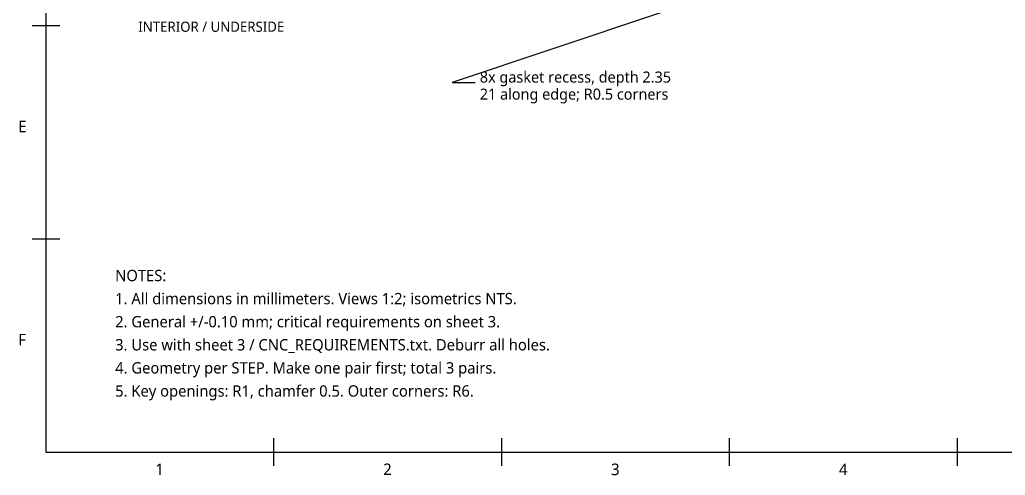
# Model space of a CAD drawing. Header units: millimetres. Extents: x 9 to 415, y 5 to 293.
# Drawn here: x 9.3 to 222.9, y 5 to 103.6 of the extents above; entities that cross this region are included whole.
import ezdxf

# ---------------------------------------------------------------- set-up
doc = ezdxf.new("R2010")
doc.units = ezdxf.units.MM
for name, color, linetype in [('DIMENSIONS', 7, 'Continuous'), ('NOTES', 7, 'Continuous'), ('VISIBLE', 7, 'Continuous')]:
    doc.layers.add(name, color=color, linetype=linetype)
doc.styles.add('OpenSans', font='OpenSans-Regular.ttf')

msp = doc.modelspace()

# ---------------------------------------------------------------- linework, layer by layer
at = {"layer": 'DIMENSIONS'}
msp.add_lwpolyline([(169.78125, 112.375), (103, 90), (108, 90)], dxfattribs=at)
at = {"layer": 'VISIBLE'}
for points in [[(15, 10), (410, 10), (410, 287), (15, 287), (15, 10)], [(12, 102.33333), (18, 102.33333)], [(12, 56.16667), (18, 56.16667)], [(64.375, 7), (64.375, 13)], [(113.75, 7), (113.75, 13)], [(163.125, 7), (163.125, 13)], [(212.5, 7), (212.5, 13)]]:
    msp.add_lwpolyline(points, dxfattribs=at)

# ---------------------------------------------------------------- texts
at = {"layer": 'NOTES', "style": 'OpenSans'}
for s, height, p in [('INTERIOR / UNDERSIDE', 2.2, (35, 101)), ('8x gasket recess, depth 2.35', 2.4, (109, 90)), ('21 along edge; R0.5 corners', 2.4, (109, 86.3)), ('E', 2.5, (9, 79.25)), ('NOTES:', 2.45, (30, 47)), ('1. All dimensions in millimeters. Views 1:2; isometrics NTS.', 2.45, (30, 42)), ('2. General +/-0.10 mm; critical requirements on sheet 3.', 2.45, (30, 37)), ('F', 2.5, (9, 33.08333)), ('3. Use with sheet 3 / CNC_REQUIREMENTS.txt. Deburr all holes.', 2.45, (30, 32)), ('4. Geometry per STEP. Make one pair first; total 3 pairs.', 2.45, (30, 27)), ('5. Key openings: R1, chamfer 0.5. Outer corners: R6.', 2.45, (30, 22)), ('1', 2.5, (38.6875, 5)), ('2', 2.5, (88.0625, 5)), ('3', 2.5, (137.4375, 5)), ('4', 2.5, (186.8125, 5))]:
    msp.add_text(s, height=height, dxfattribs=at).set_placement(p)

doc.saveas('drawing.dxf')
